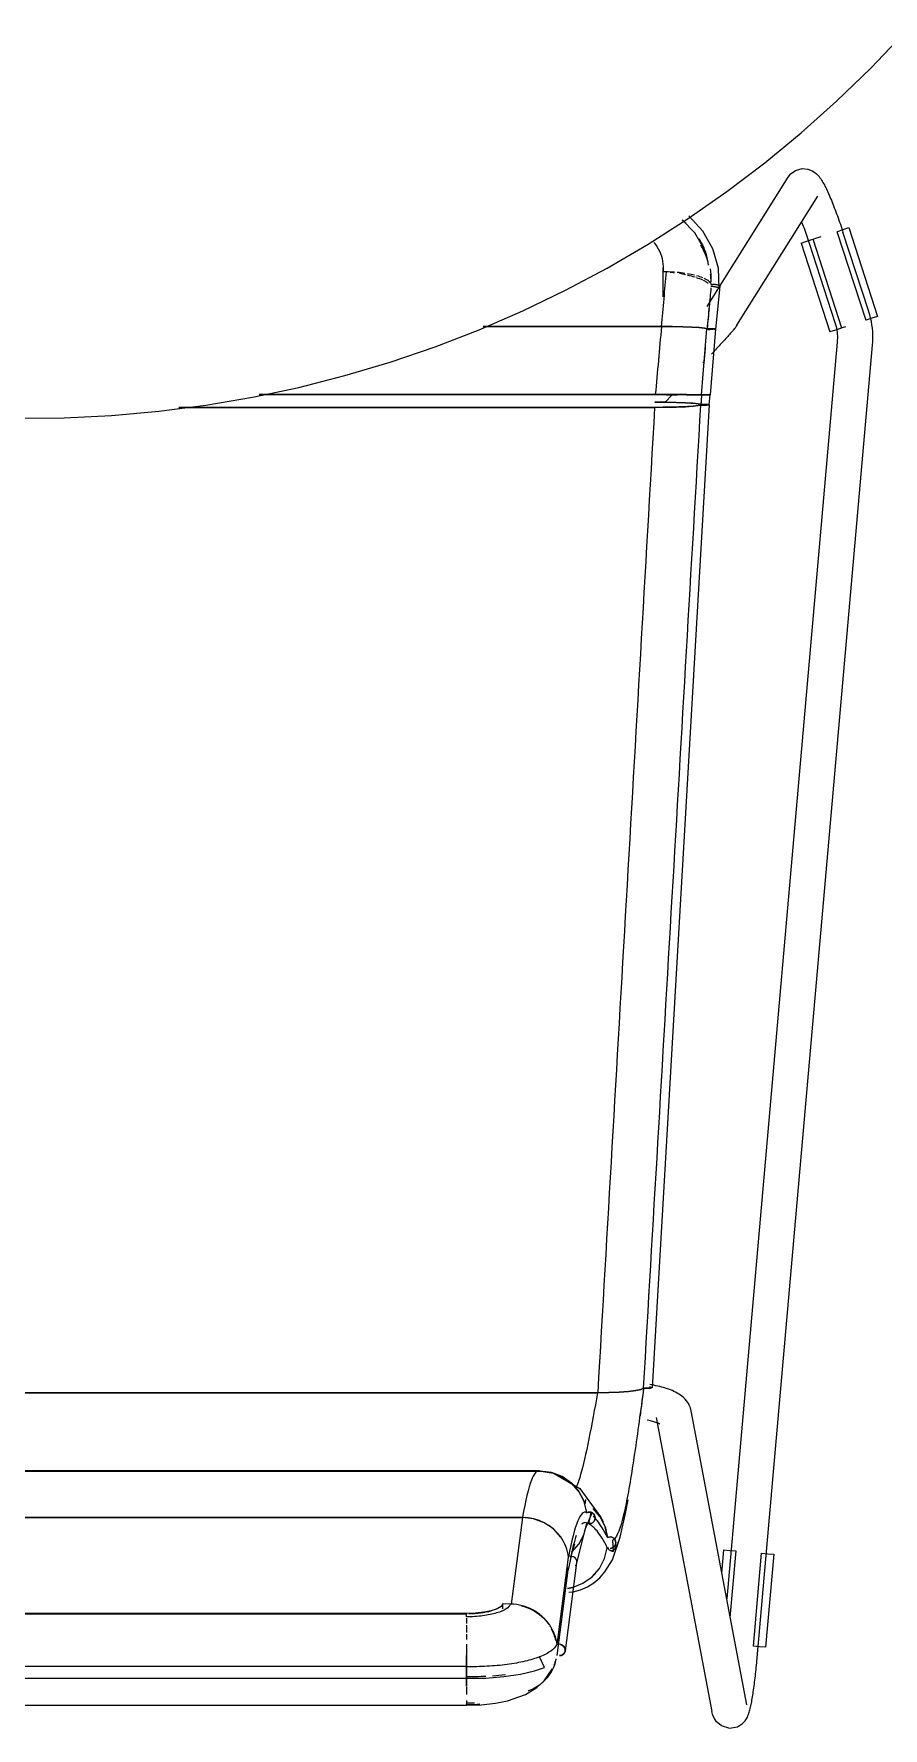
# Model space of a CAD drawing. Header units: millimetres. Extents: x 79795 to 317870, y -36033 to 97293.
# Drawn here: x 230293 to 230579, y 11463 to 12035 of the extents above; entities that cross this region are included whole.
import ezdxf

# ---------------------------------------------------------------- set-up
doc = ezdxf.new("R2010")
doc.units = ezdxf.units.MM
doc.header["$MEASUREMENT"] = 0
doc.layers.add('I-FURN', color=8, linetype='CONTINUOUS', lineweight=9)

msp = doc.modelspace()

# ---------------------------------------------------------------- linework, layer by layer
at = {"layer": 'I-FURN'}
for p, q in [((230575.25, 12023.81), (230586.29, 12035.39)), ((230563.76, 12012.68), (230575.25, 12023.81)), ((230551.83, 12002.02), (230563.76, 12012.68)), ((230539.48, 11991.85), (230551.83, 12002.02)), ((230526.74, 11982.18), (230539.48, 11991.85)), ((230547.23, 11986.95), (230524.2, 11950.18)), ((230548.12, 11988.07), (230547.23, 11986.95)), ((230548.12, 11988.07), (230549.86, 11989.29)), ((230549.86, 11989.29), (230552.08, 11989.88)), ((230552.08, 11989.88), (230554.06, 11989.71)), ((230554.06, 11989.71), (230555.44, 11989.18)), ((230555.44, 11989.18), (230556.35, 11988.62)), ((230556.35, 11988.62), (230556.98, 11988.1)), ((230556.98, 11988.1), (230557.44, 11987.63)), ((230557.44, 11987.63), (230557.81, 11987.21)), ((230557.81, 11987.21), (230558.13, 11986.81)), ((230558.13, 11986.81), (230558.4, 11986.41)), ((230558.4, 11986.41), (230558.66, 11986.03)), ((230558.66, 11986.03), (230558.9, 11985.64)), ((230558.9, 11985.64), (230559.14, 11985.24)), ((230513.62, 11973.02), (230526.74, 11982.18)), ((230530.09, 11936.99), (230557.4, 11980.58)), ((230559.14, 11985.24), (230559.37, 11984.83)), ((230559.37, 11984.83), (230559.6, 11984.4)), ((230559.6, 11984.4), (230559.82, 11983.96)), ((230559.82, 11983.96), (230560.05, 11983.5)), ((230560.05, 11983.5), (230560.29, 11983.03)), ((230560.29, 11983.03), (230560.52, 11982.54)), ((230560.52, 11982.54), (230560.75, 11982.03)), ((230560.75, 11982.03), (230560.99, 11981.5)), ((230560.99, 11981.5), (230561.23, 11980.96)), ((230561.23, 11980.96), (230561.47, 11980.39)), ((230561.47, 11980.39), (230561.72, 11979.82)), ((230561.72, 11979.82), (230561.97, 11979.22)), ((230561.97, 11979.22), (230562.21, 11978.61)), ((230562.21, 11978.61), (230562.47, 11977.98)), ((230562.47, 11977.98), (230562.72, 11977.34)), ((230562.72, 11977.34), (230562.97, 11976.69)), ((230562.97, 11976.69), (230563.23, 11976.03)), ((230563.23, 11976.03), (230563.48, 11975.35)), ((230563.48, 11975.35), (230563.73, 11974.66)), ((230563.73, 11974.66), (230563.99, 11973.96)), ((230500.14, 11964.4), (230513.62, 11973.02)), ((230515.91, 11968.18), (230511.66, 11972.64)), ((230518.6, 11968.76), (230513.85, 11973.91)), ((230521.98, 11962.75), (230518.6, 11968.76)), ((230552.04, 11971.69), (230552.27, 11971.07)), ((230552.27, 11971.07), (230552.5, 11970.43)), ((230552.5, 11970.43), (230552.74, 11969.78)), ((230552.74, 11969.78), (230552.97, 11969.13)), ((230552.97, 11969.13), (230553.21, 11968.46)), ((230553.21, 11968.46), (230553.44, 11967.79)), ((230563.87, 11968.67), (230573.56, 11938.67)), ((230563.99, 11973.96), (230564.24, 11973.25)), ((230563.99, 11968.71), (230565.96, 11969.35)), ((230564.24, 11973.25), (230564.5, 11972.54)), ((230564.5, 11972.54), (230564.75, 11971.82)), ((230564.75, 11971.82), (230565, 11971.09)), ((230565, 11971.09), (230565.25, 11970.35)), ((230565.25, 11970.35), (230565.5, 11969.62)), ((230565.5, 11969.62), (230565.74, 11968.88)), ((230565.74, 11968.88), (230565.89, 11968.42)), ((230574.6, 11941.6), (230565.89, 11968.42)), ((230565.96, 11969.35), (230567.91, 11969.98)), ((230567.91, 11969.98), (230577.6, 11939.97)), ((230486.33, 11956.32), (230500.14, 11964.4)), ((230519.28, 11962.35), (230515.91, 11968.18)), ((230523.86, 11956.23), (230521.98, 11962.75)), ((230551.76, 11964.76), (230553.71, 11965.39)), ((230551.76, 11964.76), (230561.45, 11934.76)), ((230553.44, 11967.79), (230553.68, 11967.11)), ((230553.68, 11967.11), (230553.91, 11966.42)), ((230553.71, 11965.39), (230555.68, 11966.03)), ((230553.91, 11966.42), (230554.14, 11965.73)), ((230554.14, 11965.73), (230554.37, 11965.04)), ((230554.37, 11965.04), (230554.48, 11964.71)), ((230554.48, 11964.71), (230563.19, 11937.9)), ((230565.49, 11936.06), (230555.8, 11966.07)), ((230558.38, 11966.9), (230555.9, 11966.1)), ((230472.21, 11948.8), (230486.33, 11956.32)), ((230505.15, 11955.11), (230506.19, 11955.11)), ((230505.2, 11946.6), (230505.2, 11956.35)), ((230524.14, 11949.32), (230523.86, 11956.23)), ((230457.8, 11941.86), (230472.21, 11948.8)), ((230523.83, 11949.6), (230519.92, 11943.36)), ((230524.27, 11950.21), (230522.85, 11935.72)), ((230443.12, 11935.49), (230457.8, 11941.86)), ((230574.62, 11941.56), (230574.6, 11941.6)), ((230574.95, 11940.47), (230574.62, 11941.56)), ((230575.23, 11939.36), (230574.95, 11940.47)), ((230577.6, 11939.97), (230575.65, 11939.34)), ((230428.2, 11929.72), (230443.12, 11935.49)), ((230504.5, 11936.55), (230444.38, 11936.55)), ((230444.38, 11936.55), (230504.5, 11936.55)), ((230508.26, 11936.53), (230504.5, 11936.55)), ((230504.62, 11936.55), (230508.26, 11936.53)), ((230508.35, 11936.53), (230511.79, 11936.45)), ((230511.79, 11936.45), (230508.36, 11936.53)), ((230514.89, 11936.34), (230511.79, 11936.45)), ((230511.86, 11936.45), (230514.89, 11936.34)), ((230517.37, 11936.19), (230514.89, 11936.34)), ((230514.93, 11936.34), (230517.37, 11936.19)), ((230519.1, 11936.01), (230517.37, 11936.19)), ((230517.39, 11936.19), (230519.1, 11936.01)), ((230520, 11935.82), (230519.1, 11936.01)), ((230519.11, 11936.01), (230519.99, 11935.82)), ((230519.99, 11935.82), (230520.46, 11935.82)), ((230520.47, 11935.82), (230520, 11935.82)), ((230520.01, 11935.63), (230520.48, 11935.62)), ((230520.48, 11935.62), (230520.01, 11935.63)), ((230520.46, 11935.82), (230520.96, 11935.83)), ((230520.96, 11935.83), (230520.47, 11935.82)), ((230520.48, 11935.62), (230520.98, 11935.62)), ((230520.97, 11935.62), (230520.48, 11935.62)), ((230521.45, 11935.82), (230520.96, 11935.83)), ((230520.96, 11935.83), (230521.45, 11935.82)), ((230521.47, 11935.63), (230520.97, 11935.62)), ((230520.98, 11935.62), (230521.47, 11935.63)), ((230522.84, 11935.72), (230521.02, 11913.52)), ((230521.91, 11935.81), (230521.45, 11935.82)), ((230521.45, 11935.82), (230521.9, 11935.81)), ((230521.47, 11935.63), (230521.92, 11935.64)), ((230521.92, 11935.64), (230521.47, 11935.63)), ((230521.9, 11935.81), (230522.29, 11935.8)), ((230522.29, 11935.8), (230521.91, 11935.81)), ((230522.59, 11935.77), (230522.29, 11935.8)), ((230522.29, 11935.8), (230522.58, 11935.77)), ((230522.3, 11935.65), (230522.59, 11935.67)), ((230522.59, 11935.67), (230522.3, 11935.65)), ((230522.78, 11935.75), (230522.59, 11935.77)), ((230522.59, 11935.67), (230522.78, 11935.7)), ((230522.78, 11935.7), (230522.59, 11935.67)), ((230522.77, 11935.75), (230522.84, 11935.72)), ((230522.85, 11935.72), (230522.78, 11935.75)), ((230522.78, 11935.7), (230522.85, 11935.72)), ((230522.84, 11935.72), (230522.78, 11935.7)), ((230527.83, 11934.17), (230527.56, 11933.86)), ((230528.09, 11934.47), (230527.83, 11934.17)), ((230528.33, 11934.75), (230528.09, 11934.47)), ((230528.56, 11935.01), (230528.33, 11934.75)), ((230528.78, 11935.26), (230528.56, 11935.01)), ((230528.98, 11935.51), (230528.78, 11935.26)), ((230529.17, 11935.74), (230528.98, 11935.51)), ((230529.35, 11935.96), (230529.17, 11935.74)), ((230529.52, 11936.18), (230529.35, 11935.96)), ((230529.7, 11936.41), (230529.52, 11936.18)), ((230529.88, 11936.67), (230529.7, 11936.41)), ((230530.09, 11936.99), (230529.88, 11936.67)), ((230563.4, 11935.39), (230561.45, 11934.76)), ((230563.19, 11937.9), (230563.38, 11937.26)), ((230563.38, 11937.26), (230563.55, 11936.62)), ((230565.37, 11936.02), (230563.4, 11935.39)), ((230563.55, 11936.62), (230563.69, 11935.97)), ((230563.69, 11935.97), (230563.8, 11935.32)), ((230563.8, 11935.32), (230563.89, 11934.67)), ((230563.89, 11934.67), (230563.95, 11934.01)), ((230563.95, 11934.01), (230563.99, 11933.35)), ((230566.75, 11936.47), (230565.59, 11936.09)), ((230575.65, 11939.34), (230573.68, 11938.7)), ((230575.47, 11938.25), (230575.23, 11939.36)), ((230575.67, 11937.12), (230575.47, 11938.25)), ((230575.82, 11935.99), (230575.67, 11937.12)), ((230575.92, 11934.85), (230575.82, 11935.99)), ((230575.98, 11933.71), (230575.92, 11934.85)), ((230413.06, 11924.54), (230428.2, 11929.72)), ((230522.82, 11928.68), (230522.37, 11928.21)), ((230523.25, 11929.15), (230522.82, 11928.68)), ((230523.67, 11929.6), (230523.25, 11929.15)), ((230524.08, 11930.04), (230523.67, 11929.6)), ((230524.49, 11930.48), (230524.08, 11930.04)), ((230524.88, 11930.9), (230524.49, 11930.48)), ((230525.26, 11931.32), (230524.88, 11930.9)), ((230525.63, 11931.72), (230525.26, 11931.32)), ((230525.98, 11932.11), (230525.63, 11931.72)), ((230526.33, 11932.49), (230525.98, 11932.11)), ((230526.66, 11932.85), (230526.33, 11932.49)), ((230563.93, 11931.34), (230526.65, 11506.99)), ((230526.97, 11933.2), (230526.66, 11932.85)), ((230527.27, 11933.54), (230526.97, 11933.2)), ((230527.56, 11933.86), (230527.27, 11933.54)), ((230536.94, 11486.97), (230575.89, 11930.29)), ((230563.94, 11931.36), (230563.93, 11931.34)), ((230563.98, 11932.02), (230563.94, 11931.36)), ((230564, 11932.68), (230563.98, 11932.02)), ((230563.99, 11933.35), (230564, 11932.68)), ((230575.89, 11930.29), (230575.97, 11931.43)), ((230575.97, 11931.43), (230576, 11932.57)), ((230576, 11932.57), (230575.98, 11933.71)), ((230397.72, 11919.98), (230413.06, 11924.54)), ((230519.11, 11924.77), (230518.63, 11924.26)), ((230521.93, 11927.74), (230521.47, 11927.25)), ((230522.37, 11928.21), (230521.93, 11927.74)), ((230382.22, 11916.03), (230397.72, 11919.98)), ((230350.8, 11910.02), (230366.57, 11912.71)), ((230366.57, 11912.71), (230382.22, 11916.03)), ((230368.81, 11913.59), (230502.55, 11913.59)), ((230502.55, 11913.59), (230368.81, 11913.59)), ((230502.55, 11913.59), (230506.34, 11913.58)), ((230506.34, 11913.58), (230502.55, 11913.59)), ((230505.78, 11910.91), (230508.35, 11913.58)), ((230506.34, 11913.58), (230509.91, 11913.58)), ((230509.91, 11913.58), (230506.34, 11913.58)), ((230509.9, 11913.47), (230506.34, 11913.46)), ((230506.34, 11913.46), (230509.9, 11913.47)), ((230509.91, 11913.58), (230513.04, 11913.57)), ((230513.04, 11913.57), (230509.91, 11913.58)), ((230515.52, 11913.49), (230513.02, 11913.48)), ((230513.03, 11913.48), (230515.53, 11913.49)), ((230513.04, 11913.57), (230515.54, 11913.56)), ((230515.54, 11913.56), (230513.04, 11913.57)), ((230517.27, 11913.5), (230515.52, 11913.49)), ((230515.53, 11913.49), (230517.28, 11913.5)), ((230517.29, 11913.54), (230515.54, 11913.56)), ((230515.55, 11913.56), (230517.29, 11913.54)), ((230517.29, 11913.54), (230518.18, 11913.53)), ((230518.18, 11913.53), (230517.29, 11913.54)), ((230518.64, 11913.52), (230518.17, 11913.52)), ((230518.17, 11913.52), (230518.64, 11913.52)), ((230518.18, 11913.53), (230518.65, 11913.53)), ((230518.65, 11913.53), (230518.18, 11913.53)), ((230519.14, 11913.51), (230518.64, 11913.52)), ((230518.64, 11913.52), (230519.14, 11913.51)), ((230518.65, 11913.53), (230519.14, 11913.53)), ((230519.15, 11913.53), (230518.65, 11913.53)), ((230519.14, 11913.53), (230519.63, 11913.53)), ((230519.63, 11913.52), (230519.14, 11913.51)), ((230519.14, 11913.51), (230519.63, 11913.52)), ((230519.64, 11913.53), (230519.15, 11913.53)), ((230519.63, 11913.53), (230520.09, 11913.53)), ((230520.08, 11913.52), (230519.63, 11913.52)), ((230519.63, 11913.52), (230520.08, 11913.52)), ((230520.09, 11913.53), (230519.64, 11913.53)), ((230520.46, 11913.52), (230520.08, 11913.52)), ((230520.08, 11913.52), (230520.47, 11913.52)), ((230520.09, 11913.53), (230520.47, 11913.53)), ((230520.47, 11913.53), (230520.09, 11913.53)), ((230520.76, 11913.52), (230520.46, 11913.52)), ((230520.47, 11913.53), (230520.76, 11913.53)), ((230520.76, 11913.53), (230520.47, 11913.53)), ((230520.47, 11913.52), (230520.76, 11913.52)), ((230520.75, 11910.16), (230521.01, 11913.52)), ((230520.76, 11913.53), (230520.95, 11913.52)), ((230520.95, 11913.52), (230520.76, 11913.53)), ((230520.95, 11913.52), (230520.76, 11913.52)), ((230520.76, 11913.52), (230520.95, 11913.52)), ((230520.95, 11913.52), (230521.01, 11913.52)), ((230521.01, 11913.52), (230520.95, 11913.52)), ((230520.95, 11913.52), (230521.02, 11913.52)), ((230521.02, 11913.52), (230520.95, 11913.52)), ((230287.02, 11905.6), (230303.02, 11905.74)), ((230303.02, 11905.74), (230319, 11906.53)), ((230319, 11906.53), (230334.93, 11907.96)), ((230334.93, 11907.96), (230350.8, 11910.02)), ((230341.71, 11909.27), (230502.29, 11909.27)), ((230502.29, 11909.27), (230341.71, 11909.27)), ((230520.74, 11910.16), (230501.45, 11578.25)), ((230502.29, 11909.27), (230506.07, 11909.3)), ((230506.08, 11911.03), (230502.4, 11911.06)), ((230506.07, 11909.3), (230509.64, 11909.37)), ((230509.63, 11910.95), (230506.08, 11911.03)), ((230512.75, 11910.83), (230509.63, 11910.95)), ((230509.64, 11909.37), (230512.77, 11909.5)), ((230515.25, 11910.67), (230512.75, 11910.83)), ((230512.77, 11909.5), (230515.27, 11909.66)), ((230517, 11910.47), (230515.25, 11910.67)), ((230515.27, 11909.66), (230517.02, 11909.85)), ((230517.9, 11910.26), (230517, 11910.47)), ((230517.02, 11909.85), (230517.91, 11910.06)), ((230518.37, 11910.27), (230517.9, 11910.26)), ((230517.91, 11910.06), (230518.38, 11910.06)), ((230518.87, 11910.27), (230518.37, 11910.27)), ((230518.38, 11910.06), (230518.87, 11910.05)), ((230519.36, 11910.27), (230518.87, 11910.27)), ((230518.87, 11910.05), (230519.36, 11910.06)), ((230519.81, 11910.26), (230519.36, 11910.27)), ((230519.36, 11910.06), (230519.81, 11910.07)), ((230520.19, 11910.24), (230519.81, 11910.26)), ((230519.81, 11910.07), (230520.2, 11910.09)), ((230520.48, 11910.22), (230520.19, 11910.24)), ((230520.2, 11910.09), (230520.49, 11910.11)), ((230520.67, 11910.19), (230520.48, 11910.22)), ((230520.49, 11910.11), (230520.68, 11910.14)), ((230520.74, 11910.16), (230520.67, 11910.19)), ((230520.68, 11910.14), (230520.74, 11910.16)), ((230501.35, 11579.16), (230500.64, 11579.28)), ((230099.64, 11576.54), (230483.04, 11576.54)), ((230483.04, 11576.54), (230099.64, 11576.54)), ((230483.04, 11576.54), (230486.81, 11576.6)), ((230486.81, 11576.6), (230483.12, 11576.54)), ((230486.81, 11576.6), (230490.34, 11576.75)), ((230490.34, 11576.75), (230486.87, 11576.6)), ((230490.34, 11576.75), (230493.44, 11576.99)), ((230493.45, 11576.99), (230490.39, 11576.75)), ((230493.44, 11576.99), (230495.94, 11577.3)), ((230495.94, 11577.3), (230493.48, 11576.99)), ((230495.94, 11577.3), (230497.68, 11577.67)), ((230497.68, 11577.67), (230495.95, 11577.3)), ((230497.68, 11577.67), (230498.59, 11578.07)), ((230498.59, 11578.07), (230497.68, 11577.67)), ((230498.59, 11578.07), (230499.06, 11578.05)), ((230499.06, 11578.05), (230498.59, 11578.07)), ((230499.06, 11578.05), (230499.55, 11578.04)), ((230499.56, 11578.04), (230499.06, 11578.05)), ((230499.55, 11578.04), (230500.05, 11578.05)), ((230500.05, 11578.05), (230499.56, 11578.04)), ((230500.05, 11578.05), (230500.5, 11578.07)), ((230500.51, 11578.07), (230500.05, 11578.05)), ((230500.5, 11578.07), (230500.89, 11578.11)), ((230500.89, 11578.11), (230500.51, 11578.07)), ((230500.91, 11578.4), (230500.54, 11578.44)), ((230500.54, 11578.44), (230500.92, 11578.4)), ((230500.89, 11578.11), (230501.19, 11578.15)), ((230501.19, 11578.15), (230500.89, 11578.11)), ((230501.2, 11578.36), (230500.91, 11578.4)), ((230500.92, 11578.4), (230501.21, 11578.36)), ((230502.04, 11579.04), (230501.35, 11579.16)), ((230501.45, 11578.25), (230501.39, 11578.31)), ((230501.39, 11578.31), (230501.45, 11578.25)), ((230502.72, 11578.9), (230502.04, 11579.04)), ((230503.39, 11578.76), (230502.72, 11578.9)), ((230504.05, 11578.61), (230503.39, 11578.76)), ((230504.69, 11578.44), (230504.05, 11578.61)), ((230505.32, 11578.27), (230504.69, 11578.44)), ((230505.94, 11578.09), (230505.32, 11578.27)), ((230506.54, 11577.9), (230505.94, 11578.09)), ((230507.13, 11577.69), (230506.54, 11577.9)), ((230507.71, 11577.47), (230507.13, 11577.69)), ((230508.29, 11577.24), (230507.71, 11577.47)), ((230508.85, 11576.98), (230508.29, 11577.24)), ((230509.4, 11576.71), (230508.85, 11576.98)), ((230509.93, 11576.42), (230509.4, 11576.71)), ((230510.47, 11576.1), (230509.93, 11576.42)), ((230511.01, 11575.74), (230510.47, 11576.1)), ((230511.54, 11575.34), (230511.01, 11575.74)), ((230512.07, 11574.88), (230511.54, 11575.34)), ((230512.59, 11574.37), (230512.07, 11574.88)), ((230513.1, 11573.77), (230512.59, 11574.37)), ((230513.59, 11573.08), (230513.1, 11573.77)), ((230502.85, 11568.17), (230521.67, 11468.88)), ((230514.02, 11572.29), (230513.59, 11573.08)), ((230514.39, 11571.4), (230514.02, 11572.29)), ((230514.65, 11570.41), (230514.39, 11571.4)), ((230533.46, 11471.12), (230514.65, 11570.41)), ((230500.31, 11567.15), (230499.81, 11567.25)), ((230500.78, 11567.05), (230500.31, 11567.15)), ((230501.22, 11566.94), (230500.78, 11567.05)), ((230501.64, 11566.84), (230501.22, 11566.94)), ((230502.04, 11566.73), (230501.64, 11566.84)), ((230502.4, 11566.62), (230502.04, 11566.73)), ((230502.74, 11566.51), (230502.4, 11566.62)), ((230503.04, 11566.41), (230502.74, 11566.51)), ((230503.31, 11566.31), (230503.04, 11566.41)), ((230503.54, 11566.21), (230503.31, 11566.31)), ((230503.74, 11566.12), (230503.54, 11566.21)), ((230503.89, 11566.05), (230503.74, 11566.12)), ((230503.98, 11566), (230503.89, 11566.05)), ((230504.05, 11565.96), (230503.98, 11566)), ((230504.07, 11565.94), (230504.05, 11565.96)), ((230120.11, 11550.04), (230463.73, 11550.04)), ((230463.73, 11550.04), (230120.11, 11550.04)), ((230463.19, 11550.19), (230158.39, 11550.19)), ((230463.19, 11550.19), (230468.23, 11549.39)), ((230467.52, 11549.56), (230463.73, 11550.04)), ((230463.73, 11550.03), (230467.52, 11549.56)), ((230467.52, 11549.56), (230471.09, 11548.19)), ((230471.09, 11548.2), (230467.52, 11549.56)), ((230468.23, 11549.39), (230471.4, 11548.02)), ((230468.38, 11549.32), (230477.03, 11544.21)), ((230474.23, 11546.03), (230471.09, 11548.2)), ((230471.09, 11548.19), (230474.22, 11546.02)), ((230474.22, 11546.02), (230476.73, 11543.15)), ((230476.73, 11543.15), (230474.23, 11546.03)), ((230476.73, 11543.15), (230478.48, 11539.76)), ((230478.49, 11539.76), (230476.73, 11543.15)), ((230477.03, 11544.21), (230484.02, 11534.67)), ((230479.38, 11536.05), (230478.49, 11539.76)), ((230492.61, 11536.27), (230493.35, 11540.34)), ((230124.98, 11534.44), (230457.69, 11534.44)), ((230457.69, 11534.44), (230124.98, 11534.44)), ((230457.69, 11534.44), (230453.83, 11505.16)), ((230461.46, 11533.96), (230457.69, 11534.44)), ((230465.01, 11532.64), (230461.46, 11533.96)), ((230479.02, 11530.69), (230481.19, 11536.01)), ((230479.85, 11536.21), (230479.38, 11536.05)), ((230479.38, 11536.04), (230479.85, 11536.2)), ((230480.35, 11536.25), (230479.85, 11536.21)), ((230479.85, 11536.2), (230480.35, 11536.24)), ((230480.06, 11532.25), (230480.89, 11536.15)), ((230480.84, 11536.16), (230480.35, 11536.25)), ((230480.35, 11536.24), (230480.84, 11536.16)), ((230480.84, 11536.16), (230481.29, 11535.96)), ((230481.29, 11535.96), (230480.84, 11536.16)), ((230481.29, 11535.96), (230481.67, 11535.64)), ((230481.67, 11535.65), (230481.29, 11535.96)), ((230481.56, 11537.43), (230483.96, 11534.59)), ((230483.97, 11534.59), (230481.56, 11537.43)), ((230481.97, 11535.24), (230481.67, 11535.65)), ((230481.67, 11535.64), (230481.96, 11535.24)), ((230481.96, 11535.24), (230482.15, 11534.78)), ((230482.15, 11533.8), (230481.96, 11533.34)), ((230482.16, 11534.78), (230481.97, 11535.24)), ((230481.97, 11533.34), (230482.16, 11533.8)), ((230482.15, 11534.78), (230482.22, 11534.29)), ((230482.22, 11534.29), (230482.15, 11533.8)), ((230482.22, 11534.29), (230482.16, 11534.78)), ((230482.16, 11533.8), (230482.22, 11534.29)), ((230483.96, 11534.59), (230485.6, 11531.27)), ((230485.61, 11531.27), (230483.97, 11534.59)), ((230484.02, 11534.67), (230484.91, 11532.92)), ((230490.72, 11527.75), (230492.61, 11536.27)), ((230468.12, 11530.57), (230465.01, 11532.64)), ((230470.61, 11527.82), (230468.12, 11530.57)), ((230476.06, 11519.08), (230479.02, 11530.69)), ((230476.73, 11525.43), (230478.49, 11528.82)), ((230478.49, 11528.82), (230479.38, 11532.54)), ((230479.85, 11532.38), (230479.38, 11532.54)), ((230479.38, 11532.54), (230479.85, 11532.38)), ((230480.35, 11532.34), (230479.85, 11532.38)), ((230479.85, 11532.38), (230480.35, 11532.34)), ((230480.84, 11532.42), (230480.35, 11532.34)), ((230480.35, 11532.34), (230480.84, 11532.42)), ((230481.29, 11532.62), (230480.84, 11532.42)), ((230480.84, 11532.42), (230481.29, 11532.62)), ((230481.67, 11532.94), (230481.29, 11532.62)), ((230481.29, 11532.62), (230481.67, 11532.94)), ((230481.96, 11533.34), (230481.67, 11532.94)), ((230481.67, 11532.94), (230481.97, 11533.34)), ((230485.6, 11531.27), (230486.39, 11527.65)), ((230486.39, 11527.66), (230485.61, 11531.27)), ((230486.86, 11527.81), (230486.39, 11527.66)), ((230486.39, 11527.65), (230486.86, 11527.8)), ((230487.36, 11527.84), (230486.86, 11527.81)), ((230486.86, 11527.8), (230487.36, 11527.83)), ((230487.86, 11527.75), (230487.36, 11527.84)), ((230487.36, 11527.83), (230487.85, 11527.74)), ((230474.47, 11523.02), (230473.1, 11516.73)), ((230474.23, 11522.55), (230476.73, 11525.43)), ((230475.23, 11525.46), (230474.47, 11523.02)), ((230485.44, 11520.54), (230486.34, 11524.17)), ((230486.81, 11524.01), (230486.34, 11524.17)), ((230486.34, 11524.17), (230486.81, 11524)), ((230487.25, 11523.25), (230488.41, 11522.92)), ((230487.8, 11524.04), (230487.31, 11523.96)), ((230487.31, 11523.96), (230487.8, 11524.04)), ((230488.26, 11524.23), (230487.8, 11524.04)), ((230487.8, 11524.04), (230488.26, 11524.23)), ((230487.85, 11527.74), (230488.3, 11527.54)), ((230488.31, 11527.54), (230487.86, 11527.75)), ((230488.05, 11520.13), (230490.72, 11527.75)), ((230488.41, 11522.92), (230488.22, 11526.77)), ((230488.64, 11524.54), (230488.26, 11524.23)), ((230488.26, 11524.23), (230488.65, 11524.54)), ((230488.3, 11527.54), (230488.68, 11527.22)), ((230488.69, 11527.22), (230488.31, 11527.54)), ((230488.94, 11524.93), (230488.64, 11524.54)), ((230488.65, 11524.54), (230488.95, 11524.93)), ((230488.68, 11527.22), (230488.97, 11526.82)), ((230488.97, 11526.82), (230488.69, 11527.22)), ((230489.14, 11525.39), (230488.94, 11524.93)), ((230488.95, 11524.93), (230489.14, 11525.39)), ((230488.97, 11526.82), (230489.15, 11526.36)), ((230489.16, 11526.36), (230488.97, 11526.82)), ((230489.21, 11525.87), (230489.14, 11525.39)), ((230489.14, 11525.39), (230489.22, 11525.87)), ((230489.15, 11526.36), (230489.21, 11525.87)), ((230489.22, 11525.87), (230489.16, 11526.36)), ((230525.6, 11523.47), (230524.91, 11515.57)), ((230525.6, 11523.47), (230527.65, 11523.29)), ((230527.65, 11523.29), (230529.71, 11523.11)), ((230527.86, 11500.62), (230529.83, 11523.1)), ((230538.28, 11522.36), (230535.52, 11490.95)), ((230538.41, 11522.34), (230540.47, 11522.16)), ((230540.47, 11522.16), (230542.51, 11521.98)), ((230469.38, 11487.82), (230473.22, 11517.51)), ((230469.4, 11491.36), (230473.24, 11521.06)), ((230472.22, 11489.38), (230476.07, 11519.15)), ((230474.21, 11521.25), (230473.71, 11521.22)), ((230474.7, 11521.17), (230474.21, 11521.25)), ((230475.15, 11520.98), (230474.7, 11521.17)), ((230475.53, 11520.68), (230475.15, 11520.98)), ((230475.83, 11520.3), (230475.53, 11520.68)), ((230475.54, 11518.09), (230475.83, 11518.48)), ((230476.02, 11519.86), (230475.83, 11520.3)), ((230475.83, 11518.48), (230476.02, 11518.92)), ((230476.08, 11519.39), (230476.02, 11519.86)), ((230476.02, 11518.92), (230476.08, 11519.39)), ((230481.21, 11514.39), (230483.7, 11517.22)), ((230483.7, 11517.22), (230485.44, 11520.54)), ((230485.54, 11516.01), (230488.05, 11520.13)), ((230542.51, 11521.98), (230539.75, 11490.57)), ((230474.61, 11510.82), (230472.87, 11510.45)), ((230472.88, 11510.45), (230474.62, 11510.82)), ((230474.62, 11510.82), (230478.13, 11512.22)), ((230477.26, 11509.96), (230479.63, 11510.99)), ((230478.13, 11512.22), (230481.21, 11514.39)), ((230479.63, 11510.99), (230481.83, 11512.37)), ((230482.32, 11515.49), (230481.21, 11514.39)), ((230481.83, 11512.37), (230483.81, 11514.05)), ((230483.81, 11514.05), (230485.54, 11516.01)), ((230451.12, 11505.23), (230450.48, 11504.37)), ((230451.12, 11503.56), (230451.12, 11505.23)), ((230453.83, 11505.16), (230451.12, 11505.23)), ((230473.34, 11509.16), (230474.76, 11509.3)), ((230474.76, 11509.3), (230477.26, 11509.96)), ((230438.76, 11501.97), (230143.91, 11501.97)), ((230143.91, 11501.91), (230438.76, 11501.91)), ((230441.8, 11502.08), (230438.76, 11501.97)), ((230438.76, 11500.38), (230438.76, 11498.64)), ((230444.65, 11502.4), (230441.8, 11502.08)), ((230447.14, 11502.91), (230444.65, 11502.4)), ((230449.13, 11503.58), (230447.14, 11502.91)), ((230450.48, 11504.37), (230449.13, 11503.58)), ((230438.76, 11498.06), (230438.76, 11495.59)), ((230438.76, 11495.07), (230438.76, 11493.23)), ((230469.83, 11491.35), (230470.15, 11493.79)), ((230438.76, 11491.6), (230438.76, 11484.04)), ((230438.76, 11484.04), (230438.76, 11487.85)), ((230537.71, 11490.75), (230535.65, 11490.93)), ((230539.75, 11490.57), (230537.71, 11490.75)), ((230438.76, 11484.07), (230143.91, 11484.07)), ((230438.76, 11483.73), (230438.76, 11483.96)), ((230438.76, 11483.96), (230438.76, 11480.11)), ((230438.76, 11483.4), (230438.76, 11483.73)), ((230438.76, 11482.99), (230438.76, 11483.4)), ((230438.76, 11482.51), (230438.76, 11482.99)), ((230438.76, 11482.01), (230438.76, 11482.51)), ((230438.76, 11481.52), (230438.76, 11482.01)), ((230457.05, 11481.53), (230461.74, 11482.63)), ((230461.74, 11482.63), (230465.19, 11483.79)), ((230465.19, 11483.79), (230463.43, 11487.33)), ((230465.06, 11479.29), (230467.73, 11483.19)), ((230467.73, 11483.19), (230467.83, 11483.39)), ((230536.41, 11481.62), (230536.49, 11482.34)), ((230536.49, 11482.34), (230536.56, 11483.08)), ((230536.56, 11483.08), (230536.64, 11483.81)), ((230536.64, 11483.81), (230536.72, 11484.56)), ((230536.72, 11484.56), (230536.79, 11485.31)), ((230536.79, 11485.31), (230536.86, 11486.06)), ((230536.86, 11486.06), (230536.93, 11486.81)), ((230536.93, 11486.81), (230536.94, 11486.97)), ((230143.91, 11480.11), (230438.76, 11480.11)), ((230438.76, 11481.07), (230438.76, 11481.52)), ((230438.76, 11480.68), (230438.76, 11481.07)), ((230438.76, 11480.37), (230438.76, 11480.68)), ((230438.76, 11480.18), (230438.76, 11480.37)), ((230438.76, 11477.33), (230438.76, 11480.35)), ((230438.76, 11480.35), (230438.76, 11477.34)), ((230438.76, 11480.11), (230445.3, 11480.2)), ((230438.76, 11480.11), (230438.76, 11480.18)), ((230438.76, 11477.17), (230438.76, 11474.59)), ((230445.3, 11480.2), (230451.43, 11480.69)), ((230451.43, 11480.69), (230457.05, 11481.53)), ((230458.7, 11474.61), (230462.58, 11477)), ((230462.58, 11477), (230465.06, 11479.29)), ((230535.72, 11476.18), (230535.81, 11476.81)), ((230535.81, 11476.81), (230535.9, 11477.46)), ((230535.9, 11477.46), (230535.99, 11478.13)), ((230535.99, 11478.13), (230536.07, 11478.8)), ((230536.07, 11478.8), (230536.16, 11479.49)), ((230536.16, 11479.49), (230536.24, 11480.19)), ((230536.24, 11480.19), (230536.33, 11480.9)), ((230536.33, 11480.9), (230536.41, 11481.62)), ((230143.91, 11471.07), (230438.76, 11471.07)), ((230438.76, 11472.56), (230438.76, 11471.09)), ((230438.76, 11471.07), (230438.76, 11471.24)), ((230438.76, 11471.07), (230443.79, 11471.18)), ((230443.79, 11471.18), (230448.62, 11471.69)), ((230448.62, 11471.69), (230452.65, 11472.48)), ((230452.65, 11472.48), (230458.7, 11474.61)), ((230534.69, 11470.33), (230534.79, 11470.77)), ((230534.79, 11470.77), (230534.88, 11471.23)), ((230534.88, 11471.23), (230534.98, 11471.71)), ((230534.98, 11471.71), (230535.07, 11472.2)), ((230535.07, 11472.2), (230535.17, 11472.72)), ((230535.17, 11472.72), (230535.26, 11473.25)), ((230535.26, 11473.25), (230535.35, 11473.8)), ((230535.35, 11473.8), (230535.45, 11474.37)), ((230535.45, 11474.37), (230535.54, 11474.96)), ((230535.54, 11474.96), (230535.63, 11475.56)), ((230535.63, 11475.56), (230535.72, 11476.18)), ((230521.76, 11468.47), (230521.67, 11468.88)), ((230521.89, 11467.95), (230521.76, 11468.47)), ((230522.11, 11467.33), (230521.89, 11467.95)), ((230522.48, 11466.53), (230522.11, 11467.33)), ((230523.23, 11465.45), (230522.48, 11466.53)), ((230524.81, 11464.12), (230523.23, 11465.45)), ((230531.97, 11464.82), (230532.83, 11465.72)), ((230532.83, 11465.72), (230533.31, 11466.43)), ((230533.31, 11466.43), (230533.61, 11466.99)), ((230533.61, 11466.99), (230533.82, 11467.46)), ((230533.82, 11467.46), (230533.99, 11467.89)), ((230533.99, 11467.89), (230534.14, 11468.29)), ((230534.14, 11468.29), (230534.26, 11468.69)), ((230534.26, 11468.69), (230534.38, 11469.09)), ((230534.38, 11469.09), (230534.48, 11469.49)), ((230534.48, 11469.49), (230534.59, 11469.9)), ((230534.59, 11469.9), (230534.69, 11470.33)), ((230524.81, 11464.12), (230527.56, 11463.29)), ((230527.56, 11463.29), (230530.32, 11463.77)), ((230530.32, 11463.77), (230531.97, 11464.82))]:
    msp.add_line(p, q, dxfattribs=at)
for centre, major_axis, ratio, start_param, end_param in [((230457.56, 11519.37), (-15.78, 0), 0.955139, 3.737469, 4.704147), ((230457.56, 11519.37), (-15.78, 0), 0.955139, 3.495799, 3.737346), ((230457.56, 11519.37), (-15.78, 0), 0.955139, 3.254129, 3.495629), ((230474.12, 11519.38), (-1.96, 0), 0.955139, 2.379629, 4.923331), ((230438.76, 11486.82), (0, -15.75), 0.000004, 2.669107, 2.851347), ((230438.76, 11475.35), (12.4, 0), 0.287441, 4.712389, 4.932602)]:
    msp.add_ellipse(centre, major_axis=major_axis, ratio=ratio, start_param=start_param, end_param=end_param, dxfattribs=at)
for points in [[(230511.6, 11972.62), (230512.06, 11972.24), (230512.52, 11971.85), (230512.97, 11971.45)], [(230506.19, 11955.11), (230505.93, 11952.08), (230505.39, 11945.94), (230504.8, 11939.69), (230504.5, 11936.55)], [(230505.2, 11956.62), (230505.21, 11956.12), (230505.19, 11955.61), (230505.15, 11955.11)], [(230506.19, 11955.11), (230507.14, 11955.1), (230508.07, 11955.07), (230508.98, 11955.01)], [(230509.03, 11954.69), (230508.56, 11954.76), (230508.09, 11954.81), (230507.61, 11954.86)], [(230509.91, 11954.94), (230510.81, 11954.86), (230511.7, 11954.76), (230512.55, 11954.64)], [(230512.72, 11954.04), (230512.07, 11954.18), (230511.41, 11954.32), (230510.72, 11954.44)], [(230515.98, 11953.19), (230515.17, 11953.44), (230514.3, 11953.67), (230513.38, 11953.89)], [(230513.4, 11954.5), (230514.24, 11954.36), (230515.05, 11954.2), (230515.78, 11954.01)], [(230518.6, 11952.2), (230517.97, 11952.49), (230517.22, 11952.77), (230516.4, 11953.04)], [(230516.45, 11953.83), (230517.18, 11953.62), (230517.82, 11953.38), (230518.42, 11953.14)], [(230520.42, 11951.13), (230520.01, 11951.45), (230519.49, 11951.77), (230518.85, 11952.08)], [(230521.09, 11956.05), (230521.28, 11954.82), (230521.31, 11953.56), (230521.32, 11952.3)], [(230521.39, 11951.6), (230521.37, 11952.5), (230521.31, 11953.4), (230521.21, 11954.29)], [(230524.08, 11949.47), (230524.04, 11949.51), (230523.92, 11949.61), (230523.62, 11949.74), (230523.24, 11949.86), (230522.78, 11949.95), (230522.29, 11950.02), (230521.79, 11950.05), (230521.48, 11950.05), (230521.33, 11950.04)], [(230520.71, 11942.71), (230520.48, 11940.43), (230520.25, 11938.13), (230520.03, 11935.82)], [(230504.62, 11936.55), (230504.27, 11932.73), (230503.93, 11928.91), (230503.58, 11925.08)], [(230518.18, 11913.53), (230518.48, 11917.25), (230519.08, 11924.68), (230519.69, 11932.11), (230519.99, 11935.82)], [(230503.58, 11925.08), (230503.24, 11921.25), (230502.9, 11917.42), (230502.55, 11913.59)], [(230518.17, 11913.52), (230518.13, 11912.97), (230518.04, 11911.89), (230517.95, 11910.81), (230517.9, 11910.26)], [(230518.18, 11913.53), (230518.13, 11912.95), (230518.04, 11911.8), (230517.95, 11910.64), (230517.91, 11910.06)], [(230502.29, 11909.27), (230499.09, 11853.74), (230495.9, 11798.21), (230492.7, 11742.78)], [(230498.59, 11578.07), (230501.81, 11633.3), (230508.25, 11743.9), (230514.69, 11854.66), (230517.91, 11910.06)], [(230517.9, 11910.26), (230518.5, 11910.28), (230520, 11910.28), (230520.75, 11910.2), (230520.75, 11910.16)], [(230492.7, 11742.78), (230489.51, 11687.32), (230486.31, 11631.9), (230483.12, 11576.54)], [(230498.57, 11578.06), (230498.18, 11574.93), (230497.78, 11571.77), (230497.39, 11568.65)], [(230463.73, 11550.03), (230463.55, 11550.13), (230463.37, 11550.19), (230463.19, 11550.19)], [(230478.99, 11540.51), (230478.93, 11540.04), (230478.88, 11539.57), (230478.82, 11539.11)], [(230479.38, 11536.04), (230478.36, 11536.59), (230476.31, 11534.62), (230474.26, 11526.56), (230473.24, 11521.06)], [(230475.84, 11528.38), (230475.18, 11526.49), (230474.53, 11523.68), (230473.87, 11520.64)], [(230479.38, 11532.54), (230478.83, 11532.83), (230478.29, 11532.69), (230477.74, 11532.12)], [(230453.59, 11505.15), (230453.46, 11504.59), (230452.51, 11503.49), (230449.19, 11502.09), (230444.39, 11501.13), (230440.66, 11500.87), (230438.76, 11500.84)], [(230469.4, 11491.36), (230469.25, 11492.6), (230468.67, 11494.98), (230466.9, 11498.32), (230464.37, 11501.16), (230461.23, 11503.35), (230457.63, 11504.76), (230455.13, 11505.12), (230453.83, 11505.16)], [(230439.6, 11501.92), (230442.38, 11501.98), (230444.92, 11502.34), (230447.14, 11502.86)], [(230467.41, 11496.87), (230468.11, 11495.61), (230468.51, 11494.25), (230468.85, 11492.87)], [(230469.19, 11491.37), (230468.84, 11490.64), (230467.53, 11489.24), (230465.06, 11487.97), (230463.6, 11487.4)], [(230468.93, 11486.48), (230468.77, 11485.8), (230468.57, 11485.13), (230468.32, 11484.47)], [(230445.36, 11480.74), (230443.18, 11480.63), (230440.98, 11480.6), (230438.76, 11480.64)], [(230451.92, 11481.32), (230450.51, 11481.14), (230449.05, 11480.97), (230447.58, 11480.86)], [(230443.36, 11471.35), (230441.89, 11471.22), (230440.34, 11471.15), (230438.76, 11471.16)]]:
    msp.add_open_spline(points, degree=3, dxfattribs=at)
for points, knots in [([(230502.04, 11965), (230502.8, 11964.09), (230504.73, 11961.09), (230505.36, 11957.49), (230505.15, 11955.11)], [0.5, 0.5, 0.5, 0.5, 0.6666667, 1, 1, 1, 1]), ([(230517.22, 11966.23), (230517.79, 11965.34), (230519.46, 11962.52), (230520.07, 11959.41), (230520.36, 11957.27)], [0.591443, 0.591443, 0.591443, 0.591443, 0.6666667, 0.8236682, 0.8236682, 0.8236682, 0.8236682]), ([(230520.35, 11958.38), (230519.96, 11959.72), (230519.23, 11961.68), (230518.22, 11963.51), (230517.87, 11964.08)], [0.2297626, 0.2297626, 0.2297626, 0.2297626, 0.3333333, 0.3824546, 0.3824546, 0.3824546, 0.3824546]), ([(230518.91, 11952.93), (230519.59, 11952.61), (230520.72, 11951.91), (230521.28, 11951.16), (230521.43, 11950.77)], [0.6690305, 0.6690305, 0.6690305, 0.6690305, 0.8333333, 1, 1, 1, 1]), ([(230521.32, 11949.61), (230521.12, 11947.55), (230520.68, 11942.98), (230520.23, 11938.34), (230520, 11935.82)], [0.0788661, 0.0788661, 0.0788661, 0.0788661, 0.5, 1, 1, 1, 1]), ([(230521.43, 11950.77), (230521.57, 11950.79), (230521.86, 11950.82), (230522.28, 11950.84), (230522.65, 11950.83), (230522.95, 11950.8), (230523.22, 11950.77), (230523.47, 11950.72), (230523.69, 11950.66), (230523.89, 11950.59), (230524.08, 11950.5), (230524.19, 11950.41), (230524.22, 11950.36)], [0, 0, 0, 0, 0.0555556, 0.1111111, 0.1666667, 0.1944444, 0.2222222, 0.2777778, 0.3055556, 0.3333333, 0.3888889, 0.4444444, 0.4444444, 0.4444444, 0.4444444]), ([(230518.17, 11913.52), (230518.48, 11917.21), (230518.92, 11922.54), (230519.36, 11927.87), (230519.5, 11929.52)], [0, 0, 0, 0, 0.5, 0.7233886, 0.7233886, 0.7233886, 0.7233886]), ([(230517.91, 11910.06), (230517.63, 11909.92), (230516.24, 11909.71), (230512.88, 11909.49), (230509.72, 11909.37), (230506.11, 11909.29), (230503.56, 11909.27), (230502.29, 11909.27)], [-1, -1, -1, -1, -0.666667, -0.5, -0.333333, -0.166667, 0, 0, 0, 0]), ([(230502.4, 11911.06), (230504.91, 11911.06), (230508.68, 11911), (230512.87, 11910.84), (230516.22, 11910.62), (230517.61, 11910.41), (230517.9, 11910.26)], [-0.996036, -0.996036, -0.996036, -0.996036, -0.6666667, -0.5, -0.3333333, 0, 0, 0, 0]), ([(230520.75, 11910.16), (230520.75, 11910.14), (230520.61, 11910.12), (230520.22, 11910.09), (230519.83, 11910.07), (230519.37, 11910.06), (230518.88, 11910.05), (230518.38, 11910.05), (230518.06, 11910.06), (230517.91, 11910.06)], [-0.498493, -0.498493, -0.498493, -0.498493, -0.375, -0.3125, -0.25, -0.1875, -0.125, -0.0625, 0, 0, 0, 0]), ([(230483.04, 11576.54), (230482.06, 11571.15), (230480.12, 11560.37), (230477.68, 11549.66), (230476.22, 11545.41), (230475.74, 11544.26)], [0, 0, 0, 0, 0.25, 0.5, 0.625, 0.625, 0.625, 0.625]), ([(230498.59, 11578.07), (230497.57, 11570.52), (230495.54, 11555.3), (230492.49, 11536.87), (230490.05, 11528.57), (230488.63, 11526.97), (230488.22, 11526.77)], [0, 0, 0, 0, 0.25, 0.5, 0.75, 0.8499411, 0.8499411, 0.8499411, 0.8499411]), ([(230463.19, 11550.19), (230462.36, 11550.19), (230460.53, 11547.8), (230458.7, 11540.16), (230457.69, 11534.44)], [0.0892847, 0.0892847, 0.0892847, 0.0892847, 0.5, 1, 1, 1, 1]), ([(230486.39, 11527.65), (230485.22, 11530.06), (230483.59, 11532.72), (230481.97, 11534.39), (230481.51, 11534.78)], [0, 0, 0, 0, 0.5, 0.6963068, 0.6963068, 0.6963068, 0.6963068]), ([(230486.34, 11524.17), (230485.18, 11526.57), (230483.09, 11530), (230480.99, 11531.79), (230480.06, 11532.25)], [0, 0, 0, 0, 0.5, 0.9025383, 0.9025383, 0.9025383, 0.9025383]), ([(230490.11, 11526.38), (230489.88, 11525.75), (230488.62, 11522.84), (230487.36, 11522.61), (230486.34, 11524.17)], [0.6929173, 0.6929173, 0.6929173, 0.6929173, 0.75, 1, 1, 1, 1]), ([(230457.37, 11504.61), (230458.6, 11504.28), (230462.12, 11502.86), (230465.43, 11500.39), (230466.56, 11498.24)], [-0.8333333, -0.8333333, -0.8333333, -0.8333333, -0.6666667, -0.3333333, -0.3333333, -0.3333333, -0.3333333]), ([(230470.65, 11491.45), (230470.77, 11491.41), (230471, 11491.31), (230471.41, 11491.03), (230471.87, 11490.49), (230472.12, 11489.62), (230471.89, 11488.84), (230471.49, 11488.32), (230471.11, 11488.03), (230470.65, 11487.84), (230470.32, 11487.8), (230470.16, 11487.79)], [-0.8125, -0.8125, -0.8125, -0.8125, -0.765625, -0.71875, -0.625, -0.5, -0.375, -0.3125, -0.25, -0.1875, -0.125, -0.125, -0.125, -0.125]), ([(230470.25, 11487.78), (230470.39, 11487.77), (230470.62, 11487.79), (230470.91, 11487.86), (230471.17, 11487.95), (230471.49, 11488.14), (230471.81, 11488.43), (230472.04, 11488.78), (230472.18, 11489.13), (230472.23, 11489.44), (230472.23, 11489.72), (230472.2, 11489.98), (230472.13, 11490.23), (230472.01, 11490.49), (230471.82, 11490.8), (230471.5, 11491.12), (230471.1, 11491.36), (230470.75, 11491.47), (230470.49, 11491.52), (230470.32, 11491.54), (230470.25, 11491.55)], [0.1111111, 0.1111111, 0.1111111, 0.1111111, 0.1666667, 0.1944444, 0.2222222, 0.2777778, 0.3333333, 0.3888889, 0.4444444, 0.4791667, 0.5138889, 0.5486111, 0.5833333, 0.6180556, 0.6527778, 0.7222222, 0.7916667, 0.8263889, 0.8611111, 0.8888889, 0.8888889, 0.8888889, 0.8888889]), ([(230463.43, 11487.33), (230462.01, 11486.79), (230458.68, 11485.8), (230452.62, 11484.7), (230445.76, 11484.07), (230441.11, 11484), (230438.76, 11484.04)], [0.3397465, 0.3397465, 0.3397465, 0.3397465, 0.5, 0.6666667, 0.8333333, 0.9999948, 0.9999948, 0.9999948, 0.9999948]), ([(230464.27, 11478.56), (230465.21, 11479.35), (230466.89, 11481.17), (230468.49, 11483.98), (230468.95, 11485.9), (230469.11, 11486.63)], [0.5, 0.5, 0.5, 0.5, 0.6666667, 0.8333333, 0.9365189, 0.9365189, 0.9365189, 0.9365189]), ([(230459.63, 11475.91), (230460.15, 11476.1), (230461.49, 11476.66), (230462.75, 11477.4), (230463.48, 11477.93)], [0.260519, 0.260519, 0.260519, 0.260519, 0.3333333, 0.4544474, 0.4544474, 0.4544474, 0.4544474])]:
    msp.add_open_spline(points, degree=3, knots=knots, dxfattribs=at)

doc.saveas('drawing.dxf')
